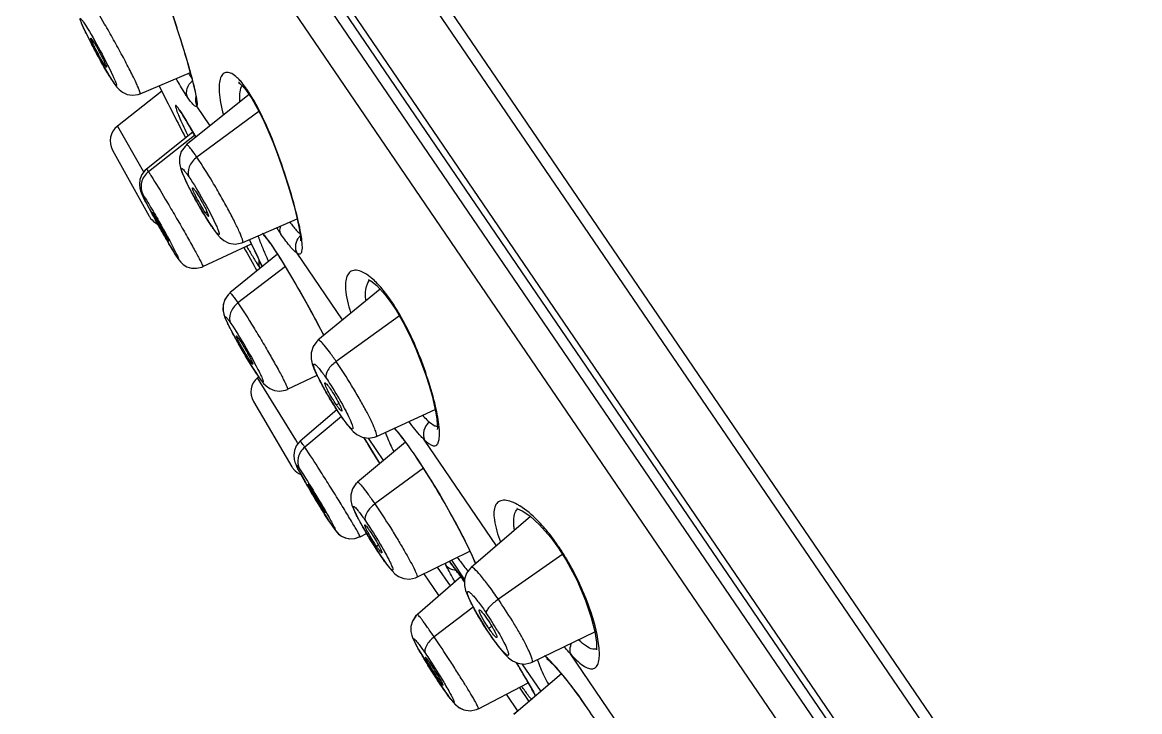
# Model space of a CAD drawing. Extents: x 0 to 1128, y 0 to 827.
# Drawn here: x 695.91 to 725.64, y 541.88 to 560.23 of the extents above; entities that cross this region are included whole.
import ezdxf

# ---------------------------------------------------------------- set-up
doc = ezdxf.new("R2010")
doc.units = 0
doc.header["$LTSCALE"] = 10
doc.header["$MEASUREMENT"] = 0
doc.layers.add('DEF_LAYER_ASSEM_MEMBER', color=7, linetype='CONTINUOUS')

msp = doc.modelspace()

# ---------------------------------------------------------------- linework, layer by layer
at = {"layer": 'DEF_LAYER_ASSEM_MEMBER', "color": 9, "linetype": 'Continuous'}
for p, q in [((739.759, 509.052), (695.911, 573.396)), ((740.45, 511.377), (698.327, 573.189)), ((699.136, 572.509), (742.287, 509.201)), ((738.524, 510.065), (696.402, 571.877)), ((695.965, 571.039), (737.585, 509.965)), ((698.127, 559.086), (698.111, 559.079)), ((698.323, 558.653), (698.348, 558.609)), ((701.938, 558.32), (701.903, 558.422)), ((700.115, 557.857), (700.088, 557.904)), ((702.208, 557.854), (700.557, 556.637)), ((700.912, 557.477), (700.558, 557.996)), ((698.44, 557.464), (699.089, 556.333)), ((700.496, 557.217), (699.266, 556.251)), ((699.089, 556.333), (699.124, 556.271)), ((699.124, 556.271), (699.142, 556.24)), ((700.829, 555.18), (700.784, 555.158)), ((700.946, 554.803), (700.967, 554.766)), ((702.584, 554.234), (702.563, 554.273)), ((700.029, 553.981), (700.051, 553.944)), ((704.433, 552.309), (703.224, 554.083)), ((702.91, 553.725), (701.647, 552.758)), ((705.745, 552.733), (705.727, 552.811)), ((705.944, 552.411), (704.263, 551.199)), ((701.999, 551.216), (701.98, 551.206)), ((702.239, 550.65), (702.166, 550.768)), ((702.169, 550.84), (702.187, 550.809)), ((703.189, 549.111), (702.239, 550.65)), ((704.334, 550.083), (704.266, 550.047)), ((704.366, 549.785), (704.38, 549.759)), ((704.401, 549.733), (703.427, 548.918)), ((705.075, 549.05), (704.997, 549.177)), ((705.11, 549.159), (705.519, 548.558)), ((703.237, 549.033), (703.189, 549.111)), ((703.251, 549.011), (703.237, 549.033)), ((705.111, 548.991), (705.075, 549.05)), ((705.192, 548.86), (705.111, 548.991)), ((708.532, 546.295), (706.614, 549.109)), ((706.354, 548.71), (706.367, 548.684)), ((706.369, 548.688), (706.354, 548.71)), ((706.584, 548.355), (705.294, 547.406)), ((703.942, 547.223), (703.93, 547.216)), ((704.157, 546.822), (704.172, 546.797)), ((705.391, 546.306), (705.339, 546.276)), ((710.178, 546.228), (710.18, 546.277)), ((705.448, 546.027), (705.46, 546.007)), ((707.327, 545.906), (707.679, 545.389)), ((710.29, 546.068), (708.578, 544.867)), ((707.906, 544.659), (706.871, 543.864)), ((708.402, 544.143), (708.322, 544.095)), ((708.348, 543.942), (708.354, 543.927)), ((712.929, 539.842), (710.496, 543.413)), ((709.205, 543.15), (709.706, 542.414)), ((707.01, 542.775), (706.973, 542.752)), ((709.318, 542.746), (709.301, 542.775)), ((707.091, 542.516), (707.1, 542.502)), ((711.004, 541.886), (711.006, 541.876))]:
    msp.add_line(p, q, dxfattribs=at)
at = {"layer": 'DEF_LAYER_ASSEM_MEMBER', "color": 7, "linetype": 'Continuous'}
for p, q in [((739.404, 509.267), (695.981, 572.988)), ((697.471, 560.237), (697.517, 560.129)), ((697.515, 560.135), (697.575, 560.005)), ((697.572, 560.012), (697.644, 559.862)), ((697.641, 559.869), (697.725, 559.703)), ((697.721, 559.71), (697.814, 559.531)), ((697.811, 559.537), (697.911, 559.351)), ((697.908, 559.356), (698.012, 559.168)), ((698.01, 559.172), (698.114, 558.989)), ((698.113, 558.991), (698.213, 558.822)), ((698.212, 558.824), (698.303, 558.677)), ((698.303, 558.678), (698.349, 558.608)), ((699.044, 558.328), (700.381, 558.89)), ((698.348, 558.609), (698.371, 558.576)), ((698.348, 558.609), (698.349, 558.608)), ((698.371, 558.576), (698.424, 558.506)), ((699.618, 558.398), (698.44, 557.464)), ((701.827, 558.47), (701.938, 558.32)), ((701.95, 558.304), (700.274, 556.97)), ((701.939, 558.318), (701.938, 558.32)), ((701.939, 558.318), (702.016, 558.199)), ((702.016, 558.199), (702.162, 557.944)), ((700.116, 557.857), (700.115, 557.857)), ((700.116, 557.857), (700.134, 557.83)), ((700.134, 557.83), (700.194, 557.736)), ((700.447, 557.305), (699.211, 556.32)), ((700.28, 556.963), (700.241, 556.928)), ((700.28, 556.963), (700.28, 556.963)), ((698.313, 556.83), (699.285, 555.071)), ((700.291, 555.944), (700.386, 555.755)), ((700.386, 555.755), (700.498, 555.545)), ((700.498, 555.545), (700.624, 555.321)), ((699.353, 555.149), (699.417, 555.031)), ((699.374, 555.171), (699.39, 555.152)), ((700.624, 555.321), (700.757, 555.096)), ((700.757, 555.096), (700.889, 554.884)), ((700.889, 554.884), (700.967, 554.766)), ((701.774, 554.365), (703.225, 554.998)), ((699.634, 554.643), (699.709, 554.512)), ((699.709, 554.512), (699.784, 554.382)), ((700.967, 554.766), (700.967, 554.766)), ((699.784, 554.382), (699.855, 554.26)), ((699.804, 554.403), (699.787, 554.423)), ((700.714, 553.727), (702.006, 554.331)), ((701.951, 554.442), (701.992, 554.36)), ((702.513, 554.337), (702.584, 554.234)), ((702.584, 554.234), (702.642, 554.148)), ((699.921, 554.15), (699.981, 554.052)), ((699.981, 554.052), (700.033, 553.971)), ((699.981, 554.052), (700.033, 553.971)), ((700.033, 553.971), (700.052, 553.942)), ((700.051, 553.944), (700.087, 553.893)), ((700.051, 553.944), (700.052, 553.942)), ((702.702, 554.056), (701.43, 553.028)), ((700.087, 553.893), (700.127, 553.845)), ((705.11, 553.381), (705.184, 553.345)), ((705.184, 553.345), (705.342, 553.22)), ((701.436, 553.021), (701.379, 552.967)), ((701.436, 553.021), (701.39, 552.978)), ((705.428, 553.127), (703.777, 551.769)), ((705.342, 553.22), (705.567, 552.975)), ((701.379, 552.967), (701.292, 552.833)), ((705.567, 552.975), (705.745, 552.733)), ((705.745, 552.733), (705.745, 552.733)), ((705.745, 552.733), (705.856, 552.563)), ((705.856, 552.563), (706.045, 552.235)), ((701.302, 552.373), (701.345, 552.272)), ((701.342, 552.279), (701.398, 552.16)), ((701.395, 552.168), (701.468, 552.025)), ((701.464, 552.033), (701.549, 551.873)), ((701.468, 552.025), (701.553, 551.866)), ((701.549, 551.873), (701.652, 551.688)), ((701.648, 551.694), (701.763, 551.494)), ((703.781, 551.764), (703.78, 551.763)), ((701.759, 551.5), (701.882, 551.293)), ((701.879, 551.297), (702.003, 551.094)), ((702.001, 551.097), (702.12, 550.909)), ((702.12, 550.91), (702.187, 550.809)), ((702.198, 550.796), (702.166, 550.768)), ((702.187, 550.809), (702.216, 550.767)), ((702.187, 550.809), (702.187, 550.809)), ((702.216, 550.767), (702.277, 550.683)), ((702.965, 550.459), (703.753, 550.835)), ((703.814, 550.71), (703.915, 550.521)), ((703.915, 550.521), (704.032, 550.313)), ((702.061, 550.136), (703.083, 548.398)), ((704.032, 550.313), (704.162, 550.096)), ((704.162, 550.096), (704.298, 549.88)), ((704.277, 549.915), (703.307, 549.078)), ((704.298, 549.88), (704.38, 549.758)), ((704.38, 549.759), (704.439, 549.673)), ((705.331, 549.203), (706.896, 549.918)), ((703.307, 549.078), (703.287, 549.06)), ((706.108, 549.047), (704.828, 547.986)), ((706.251, 548.851), (706.352, 548.706)), ((706.352, 548.706), (706.367, 548.684)), ((706.367, 548.684), (706.421, 548.603)), ((703.366, 548.122), (703.43, 548.009)), ((703.426, 548.018), (703.493, 547.9)), ((704.827, 547.985), (704.828, 547.986)), ((703.493, 547.9), (703.569, 547.772)), ((703.534, 547.903), (703.51, 547.931)), ((703.823, 547.348), (703.911, 547.205)), ((704.076, 546.943), (704.156, 546.821)), ((704.156, 546.821), (704.172, 546.797)), ((704.172, 546.797), (704.215, 546.735)), ((704.172, 546.797), (704.181, 546.785)), ((704.874, 546.967), (704.977, 546.781)), ((704.977, 546.781), (705.102, 546.568)), ((709.437, 547.068), (707.854, 545.715)), ((709.676, 546.851), (709.972, 546.51)), ((704.213, 546.739), (704.245, 546.696)), ((704.242, 546.699), (704.275, 546.66)), ((704.895, 546.538), (704.895, 546.538)), ((704.898, 546.533), (705.07, 546.623)), ((704.898, 546.533), (705.07, 546.623)), ((705.099, 546.574), (705.236, 546.35)), ((709.972, 546.51), (710.178, 546.228)), ((705.234, 546.354), (705.376, 546.132)), ((710.178, 546.228), (710.38, 545.91)), ((705.375, 546.134), (705.46, 546.007)), ((706.412, 545.454), (707.821, 546.149)), ((707.938, 545.888), (707.968, 545.813)), ((707.303, 545.223), (706.961, 545.725)), ((707.856, 545.714), (707.855, 545.713)), ((707.58, 545.462), (706.422, 544.462)), ((707.002, 544.963), (706.603, 545.549)), ((708.011, 544.472), (708.135, 544.265)), ((708.135, 544.265), (708.271, 544.05)), ((708.271, 544.05), (708.354, 543.927)), ((708.354, 543.927), (708.423, 543.827)), ((709.474, 543.193), (711.147, 543.997)), ((706.617, 543.257), (706.715, 543.096)), ((706.715, 543.096), (706.822, 542.926)), ((706.822, 542.926), (706.933, 542.752)), ((706.933, 542.752), (707.046, 542.581)), ((708.051, 541.951), (709.373, 542.645)), ((710.255, 542.882), (708.993, 541.804)), ((707.046, 542.581), (707.1, 542.501)), ((707.1, 542.502), (707.151, 542.427)), ((707.146, 542.433), (707.24, 542.302)), ((709.104, 541.879), (708.791, 542.339)), ((709.397, 542.15), (709.143, 542.524)), ((709.51, 542.402), (709.567, 542.295)), ((707.236, 542.306), (707.313, 542.204)), ((707.31, 542.208), (707.374, 542.129)), ((707.372, 542.131), (707.435, 542.062)), ((707.992, 541.932), (708.048, 541.958)), ((709.095, 541.892), (708.993, 541.805))]:
    msp.add_line(p, q, dxfattribs=at)
for points in [[(699.291, 562.085), (699.407, 561.813), (699.522, 561.523), (699.634, 561.222), (699.742, 560.92), (699.844, 560.621), (699.941, 560.327), (700.033, 560.043), (700.118, 559.772), (700.197, 559.517), (700.268, 559.282), (700.331, 559.067), (700.386, 558.873), (700.432, 558.7), (700.469, 558.552), (700.497, 558.428), (700.516, 558.331), (700.526, 558.264), (700.527, 558.257)], [(698.424, 558.506), (698.484, 558.439), (698.574, 558.368), (698.698, 558.31), (698.84, 558.287), (698.992, 558.308), (699.044, 558.327)], [(701.689, 558.624), (701.664, 558.631), (701.698, 558.605), (701.827, 558.47)], [(700.086, 557.899), (700.082, 557.903), (700.092, 557.89), (700.115, 557.857)], [(702.162, 557.944), (702.306, 557.66), (702.443, 557.359), (702.572, 557.051), (702.691, 556.744), (702.799, 556.442), (702.898, 556.151), (702.986, 555.873), (703.065, 555.61), (703.133, 555.366), (703.19, 555.146), (703.236, 554.952), (703.271, 554.784), (703.295, 554.645), (703.309, 554.536), (703.315, 554.459), (703.315, 554.417), (703.315, 554.412)], [(700.194, 557.736), (700.266, 557.617), (700.348, 557.476), (700.439, 557.319), (700.524, 557.168)], [(700.241, 556.928), (700.141, 556.792), (700.091, 556.634), (700.09, 556.481), (700.115, 556.36), (700.156, 556.244)], [(699.213, 556.318), (699.183, 556.292), (699.091, 556.175)], [(699.091, 556.175), (699.038, 556.044), (699.024, 555.914), (699.038, 555.805), (699.059, 555.735), (699.079, 555.686), (699.1, 555.638), (699.126, 555.585), (699.157, 555.521), (699.196, 555.446)], [(700.156, 556.244), (700.214, 556.107), (700.291, 555.944)], [(699.196, 555.446), (699.241, 555.359), (699.293, 555.259), (699.353, 555.149)], [(699.417, 555.031), (699.487, 554.905), (699.559, 554.775), (699.634, 554.643)], [(700.967, 554.766), (701.016, 554.696), (701.099, 554.586)], [(701.099, 554.586), (701.177, 554.497), (701.27, 554.419), (701.402, 554.351), (701.575, 554.323), (701.751, 554.356), (701.774, 554.365)], [(702.34, 554.557), (702.333, 554.562), (702.339, 554.556), (702.365, 554.529)], [(702.365, 554.529), (702.403, 554.482), (702.453, 554.418), (702.513, 554.337)], [(699.783, 554.384), (699.854, 554.262), (699.922, 554.149)], [(701.992, 554.36), (702.056, 554.228), (702.113, 554.109), (702.164, 554.001), (702.208, 553.907)], [(702.642, 554.148), (702.771, 553.948), (702.908, 553.728), (703.049, 553.493), (703.192, 553.25), (703.334, 553.002), (703.473, 552.753), (703.607, 552.508), (703.736, 552.269), (703.857, 552.038), (703.931, 551.896)], [(700.127, 553.845), (700.194, 553.784), (700.292, 553.724), (700.414, 553.686), (700.549, 553.68), (700.686, 553.713), (700.715, 553.726)], [(702.208, 553.907), (702.244, 553.827), (702.273, 553.761), (702.289, 553.722)], [(701.39, 552.978), (701.299, 552.848), (701.254, 552.709), (701.25, 552.572), (701.271, 552.462), (701.302, 552.373)], [(701.292, 552.833), (701.252, 552.694), (701.251, 552.56), (701.273, 552.454), (701.304, 552.366)], [(706.045, 552.235), (706.222, 551.887), (706.38, 551.534), (706.518, 551.189), (706.636, 550.861), (706.734, 550.557), (706.812, 550.282), (706.872, 550.039), (706.914, 549.833), (706.94, 549.665), (706.953, 549.534), (706.955, 549.442), (706.951, 549.392), (706.95, 549.386)], [(703.78, 551.763), (703.748, 551.734), (703.646, 551.596), (703.595, 551.431), (703.596, 551.271), (703.626, 551.141), (703.671, 551.016), (703.733, 550.875), (703.814, 550.71)], [(702.277, 550.683), (702.332, 550.614), (702.397, 550.547), (702.492, 550.478), (702.617, 550.426), (702.758, 550.409), (702.91, 550.436), (702.965, 550.458)], [(704.439, 549.673), (704.541, 549.534), (704.63, 549.424), (704.713, 549.335), (704.814, 549.253), (704.955, 549.183), (705.121, 549.157), (705.286, 549.185), (705.331, 549.203)], [(704.996, 549.176), (705.15, 548.928), (705.422, 548.478)], [(705.804, 549.419), (705.811, 549.412), (705.863, 549.354), (705.925, 549.282), (705.994, 549.196), (706.072, 549.096), (706.157, 548.981), (706.251, 548.851)], [(703.287, 549.06), (703.201, 548.95), (703.149, 548.826), (703.132, 548.702), (703.143, 548.594), (703.164, 548.517)], [(706.421, 548.603), (706.57, 548.377), (706.72, 548.141), (706.87, 547.899), (707.016, 547.655), (707.156, 547.414), (707.29, 547.178), (707.414, 546.952), (707.529, 546.737), (707.633, 546.535), (707.727, 546.347), (707.809, 546.176), (707.88, 546.023), (707.938, 545.888)], [(703.164, 548.517), (703.186, 548.464), (703.209, 548.415), (703.237, 548.359), (703.272, 548.292), (703.315, 548.214), (703.373, 548.111)], [(704.832, 547.98), (704.789, 547.94), (704.695, 547.805), (704.65, 547.651), (704.652, 547.498), (704.682, 547.374), (704.728, 547.258), (704.791, 547.125), (704.874, 546.967)], [(703.569, 547.772), (703.65, 547.635), (703.735, 547.493), (703.823, 547.348)], [(703.911, 547.205), (703.996, 547.068), (704.076, 546.943)], [(709.077, 547.285), (709.066, 547.284), (709.09, 547.278), (709.212, 547.225), (709.413, 547.09), (709.676, 546.851)], [(704.245, 546.696), (704.278, 546.656), (704.328, 546.606), (704.407, 546.55), (704.509, 546.504), (704.629, 546.481), (704.756, 546.489), (704.895, 546.538)], [(704.275, 546.66), (704.325, 546.61), (704.403, 546.552), (704.505, 546.505), (704.626, 546.481), (704.755, 546.489), (704.882, 546.532), (704.895, 546.538)], [(705.46, 546.007), (705.509, 545.935), (705.601, 545.807)], [(710.38, 545.91), (710.662, 545.383), (710.897, 544.838), (711.051, 544.383), (711.145, 544.009), (711.19, 543.717), (711.193, 543.545), (711.19, 543.522)], [(705.601, 545.807), (705.679, 545.705), (705.748, 545.623), (705.82, 545.55), (705.92, 545.476), (706.06, 545.418), (706.215, 545.402), (706.37, 545.436), (706.412, 545.454)], [(707.271, 545.878), (707.309, 545.83), (707.369, 545.752)], [(707.369, 545.752), (707.438, 545.659), (707.517, 545.552), (707.605, 545.428), (707.678, 545.323)], [(707.855, 545.713), (707.833, 545.693), (707.733, 545.561), (707.679, 545.4), (707.677, 545.236), (707.706, 545.103), (707.752, 544.978), (707.817, 544.834), (707.904, 544.663), (708.011, 544.472)], [(706.422, 544.463), (706.377, 544.419), (706.29, 544.286), (706.251, 544.145), (706.251, 544.011)], [(706.422, 544.462), (706.378, 544.419), (706.291, 544.286), (706.251, 544.146), (706.251, 544.012), (706.275, 543.904)], [(706.275, 543.905), (706.306, 543.823), (706.344, 543.741), (706.393, 543.646), (706.455, 543.534)], [(708.423, 543.827), (708.545, 543.659), (708.655, 543.519), (708.754, 543.404), (708.848, 543.311), (708.956, 543.229), (709.1, 543.163), (709.268, 543.142), (709.433, 543.175), (709.474, 543.193)], [(706.455, 543.534), (706.53, 543.404), (706.617, 543.257)], [(709.856, 543.292), (709.858, 543.29), (709.884, 543.271), (709.928, 543.234), (709.987, 543.178), (710.06, 543.103), (710.144, 543.011), (710.24, 542.9), (710.345, 542.773), (710.458, 542.63), (710.579, 542.473), (710.706, 542.302), (710.836, 542.12), (710.97, 541.929), (711.006, 541.876)], [(709.057, 543.183), (709.302, 542.77), (709.51, 542.402)], [(707.433, 542.065), (707.518, 541.993), (707.659, 541.923), (707.823, 541.899), (707.993, 541.932)], [(707.435, 542.062), (707.521, 541.991), (707.661, 541.922), (707.825, 541.899)]]:
    msp.add_lwpolyline(points, dxfattribs=at)
for centre, radius, start, end in [((913.403, 667.238), 239.896, 206.94212, 207.14829), ((896.22, 658.425), 220.585, 207.14806, 207.32888), ((698.75, 557.072), 0.5, 128.4032, 208.9412), ((789.353, 603.095), 100.26, 209.16474, 209.57334), ((702.492, 550.389), 0.5, 130.7807, 210.4414)]:
    msp.add_arc(centre, radius, start, end, dxfattribs=at)
at = {"layer": 'DEF_LAYER_ASSEM_MEMBER', "color": 9, "linetype": 'Continuous'}
for centre, radius, start, end in [((694.572, 557.014), 6.1, 13.0111, 13.1348), ((702.151, 558.357), 0.438, 154.2946, 158.1855), ((699.184, 556.559), 3.296, 32.6572, 34.4167), ((700.916, 558.172), 0.399, 167.3416, 206.2204), ((698.522, 556.137), 4.082, 30.2805, 32.6377), ((697.943, 556.446), 2.594, 33.2591, 34.2016), ((688.715, 550.765), 13.432, 30.14, 30.8669), ((678.751, 545.005), 24.941, 29.2116, 30.0905), ((704.02, 556.896), 3.719, 214.2604, 215.0005), ((703.58, 554.948), 1.452, 196.0804, 197.4622), ((709.203, 558.975), 7.768, 212.9177, 214.2158), ((703.598, 554.253), 0.414, 135.0864, 147.9545), ((667.058, 537.214), 38.916, 26.0528, 26.2796), ((696.091, 549.867), 7.83, 33.9635, 34.2476), ((698.227, 551.984), 4.422, 23.0126, 23.6793), ((704.177, 552.211), 1.586, 49.7483, 51.7081), ((701.858, 550.161), 4.69, 33.5162, 34.4072), ((701.325, 549.812), 5.327, 30.823, 33.4824), ((700.258, 549.178), 6.568, 27.7892, 30.8011), ((705.345, 553.003), 3.842, 214.2601, 214.8848), ((709.329, 553.167), 6.006, 214.2718, 214.58), ((708.125, 550.248), 2.724, 200.0245, 200.4486), ((633.366, 505.015), 84.151, 31.09693, 31.40138), ((708.36, 546.081), 1.498, 59.2487, 61.2893), ((708.29, 545.963), 1.634, 58.2269, 59.2632), ((706.474, 548.399), 2.803, 214.244, 215.0059), ((705.467, 543.05), 5.712, 34.0087, 34.3971), ((705.166, 542.85), 6.073, 31.0558, 33.9872), ((711.808, 550.361), 7.696, 214.2723, 214.4601), ((703, 542.529), 5.432, 37.9659, 38.1333), ((704.608, 542.514), 6.725, 27.9734, 31.0478), ((712.37, 548.469), 5.845, 206.8133, 207.3882), ((689.834, 532.924), 21.73, 34.8287, 35.0681), ((701.474, 539.889), 8.203, 30.412, 34.2685), ((714.673, 548.252), 7.655, 214.2732, 214.3926), ((709.17, 543.379), 2.098, 4.3021, 5.2103), ((709.314, 543.39), 1.954, 3.6782, 4.2981), ((684.027, 528.049), 29.251, 30.2272, 31.1419), ((713.14, 544.082), 3.139, 201.7605, 202.4606), ((715.772, 547.01), 7.939, 216.8416, 217.3544)]:
    msp.add_arc(centre, radius, start, end, dxfattribs=at)
for points, start_tangent, end_tangent in [([(754.814, 526.194), (752.819, 529.147), (750.598, 532.536), (748.177, 536.296), (745.496, 540.301), (739.329, 548.623), (732.511, 556.933), (725.643, 564.805), (719.213, 571.777), (709.717, 581.712)], (-0.544815, 0.838556), (-0.694865, 0.71914)), ([(718.423, 574.747), (727.899, 564.794), (736.872, 554.41), (741.17, 549.064), (745.292, 543.582), (749.169, 537.915), (752.783, 532.071)], (0.70516, -0.709048), (0.509047, -0.860738)), ([(700.512, 558.4), (700.293, 559.209), (699.966, 560.272), (699.582, 561.387), (699.187, 562.337)], (-0.227233, 0.973841), (-0.437158, 0.899385)), ([(699.044, 558.327), (699.047, 558.35), (699.029, 558.408), (698.992, 558.5), (698.937, 558.622), (698.866, 558.771), (698.78, 558.943), (698.573, 559.339), (698.338, 559.768), (698.101, 560.184), (697.714, 560.809)], (0.903515, 0.428556), (-0.564414, 0.825492)), ([(698.216, 558.819), (697.895, 559.383), (697.731, 559.693), (697.658, 559.838), (697.593, 559.971), (697.538, 560.087), (697.496, 560.184), (697.467, 560.257), (697.452, 560.306), (697.452, 560.328), (697.467, 560.323), (697.497, 560.29), (697.54, 560.23)], (-0.521489, 0.853258), (0.563138, -0.826363)), ([(697.54, 560.23), (697.931, 559.567), (698.32, 558.805)], (0.563138, -0.826363), (0.41725, -0.908792)), ([(698.323, 558.653), (698.299, 558.688), (698.216, 558.819)], (-0.563143, 0.826359), (-0.521489, 0.853258)), ([(698.32, 558.805), (698.356, 558.724), (698.384, 558.657), (698.403, 558.606), (698.413, 558.571), (698.413, 558.553), (698.404, 558.552), (698.386, 558.569), (698.359, 558.602)], (0.41725, -0.908792), (-0.600055, 0.799959)), ([(700.307, 558.235), (700.24, 558.337), (700.005, 558.73)], (-0.562668, 0.826683), (-0.49202, 0.870584)), ([(700.299, 558.47), (700.438, 558.672)], (0.301595, 0.953436), (0.773853, 0.633366)), ([(700.335, 558.871), (700.359, 558.831), (700.426, 558.724)], (0.511875, -0.85906), (0.546995, -0.837136)), ([(701.63, 558.753), (701.481, 558.863), (701.355, 558.898), (701.256, 558.86), (701.188, 558.755), (701.152, 558.59), (701.151, 558.367), (701.187, 558.092), (701.259, 557.77)], (-0.733124, 0.680095), (0.256873, -0.966445)), ([(701.721, 558.66), (701.631, 558.752)], (-0.666693, 0.745332), (-0.73675, 0.676165)), ([(698.359, 558.602), (698.323, 558.653)], (-0.600055, 0.799959), (-0.563143, 0.826359)), ([(700.307, 558.235), (700.299, 558.47)], (-0.393703, 0.919238), (0.301595, 0.953436)), ([(700.558, 557.996), (700.569, 558.042), (700.565, 558.124), (700.515, 558.388)], (0.578329, 0.815803), (-0.22513, 0.974329)), ([(701.695, 558.25), (701.701, 558.329), (701.745, 558.519)], (0.042001, 0.999118), (0.372464, 0.928047)), ([(701.903, 558.422), (701.856, 558.489), (701.721, 558.66)], (-0.560443, 0.828193), (-0.666693, 0.745332)), ([(700.379, 558.134), (700.307, 558.235)], (-0.603534, 0.797337), (-0.564199, 0.825639)), ([(700.558, 557.996), (700.495, 558.006), (700.444, 558.055), (700.379, 558.134)], (-0.590391, -0.807117), (-0.603534, 0.797337)), ([(701.695, 558.121), (701.695, 558.25)], (-0.038714, 0.99925), (0.042001, 0.999118)), ([(702.194, 557.926), (702.157, 557.996), (702.047, 558.195)], (-0.457074, 0.889429), (-0.504934, 0.863158)), ([(700.088, 557.904), (700.047, 557.963), (700.015, 558), (699.995, 558.016), (699.986, 558.01), (699.987, 557.984), (700, 557.936), (700.057, 557.782)], (-0.563155, 0.826351), (0.375933, -0.926647)), ([(700.057, 557.782), (700.105, 557.668), (700.312, 557.214)], (0.375933, -0.926647), (0.42952, -0.903058)), ([(700.244, 557.656), (700.207, 557.717), (700.112, 557.869)], (-0.513463, 0.858112), (-0.548876, 0.835904)), ([(703.336, 554.517), (703.191, 555.201), (702.934, 556.083), (702.593, 557.037), (702.195, 557.925)], (-0.147542, 0.989056), (-0.459431, 0.888213)), ([(700.557, 556.637), (700.451, 556.788), (700.368, 556.894), (700.311, 556.953), (700.28, 556.963)], (-0.562776, 0.826609), (-0.789221, -0.614109)), ([(700.557, 556.637), (700.35, 556.381), (700.344, 556.115)], (-0.804826, -0.593511), (0.417166, -0.90883)), ([(701.774, 554.365), (701.781, 554.386), (701.772, 554.436), (701.746, 554.512), (701.704, 554.613), (701.578, 554.882), (701.403, 555.221), (701.196, 555.597), (700.973, 555.98), (700.557, 556.637)], (0.910859, 0.412718), (-0.56404, 0.825747)), ([(699.211, 556.32), (699.217, 556.316), (699.228, 556.304), (699.266, 556.251)], (0.962562, 0.27106), (0.562707, -0.826657)), ([(700.946, 554.803), (700.575, 555.411), (700.391, 555.75), (700.246, 556.044), (700.162, 556.248), (700.148, 556.307), (700.151, 556.334), (700.174, 556.327), (700.214, 556.288), (700.272, 556.217), (700.344, 556.115)], (-0.563142, 0.82636), (0.563138, -0.826363)), ([(699.266, 556.251), (699.082, 555.964), (699.124, 555.639)], (-0.786293, -0.617854), (0.4787, -0.877979)), ([(699.266, 556.251), (699.281, 556.229), (699.334, 556.148)], (0.563311, -0.826245), (0.540025, -0.841649)), ([(699.334, 556.148), (699.715, 555.523), (699.956, 555.114), (700.197, 554.696), (700.413, 554.312), (700.505, 554.146), (700.582, 554.002), (700.644, 553.885), (700.687, 553.799), (700.71, 553.746), (700.714, 553.727)], (0.540025, -0.841649), (-0.886904, -0.461953)), ([(700.344, 556.115), (700.715, 555.506), (701.045, 554.873)], (0.563138, -0.826363), (0.418274, -0.908321)), ([(699.947, 554.108), (699.813, 554.332), (699.65, 554.616), (699.477, 554.922), (699.318, 555.215), (699.19, 555.456), (699.11, 555.619), (699.086, 555.684), (699.124, 555.639)], (-0.52399, 0.851725), (0.563138, -0.826363)), ([(699.124, 555.639), (699.293, 555.366), (699.545, 554.931), (699.998, 554.093)], (0.563138, -0.826363), (0.447459, -0.894304)), ([(701.045, 554.873), (701.094, 554.761), (701.128, 554.673), (701.145, 554.612), (701.144, 554.582), (701.137, 554.578), (701.125, 554.582), (701.11, 554.594), (701.09, 554.613), (701.039, 554.674), (700.974, 554.763)], (0.418274, -0.908321), (-0.573768, 0.819018)), ([(702.779, 554.607), (702.767, 554.653), (702.79, 554.808)], (-0.354723, 0.934971), (0.383239, 0.923649)), ([(703.031, 554.905), (703.109, 554.802), (703.303, 554.6)], (0.588364, -0.808596), (0.806366, -0.591416)), ([(702.195, 554.513), (702.22, 554.436), (702.339, 554.14)], (0.299525, -0.954089), (0.397389, -0.91765)), ([(702.361, 554.55), (702.305, 554.616)], (-0.626502, 0.77942), (-0.665716, 0.746205)), ([(702.563, 554.273), (702.507, 554.354), (702.361, 554.55)], (-0.56312, 0.826375), (-0.626502, 0.77942)), ([(703.084, 554.209), (703.017, 554.286), (702.78, 554.607)], (-0.677049, 0.735938), (-0.563761, 0.825938)), ([(703.224, 554.083), (703.306, 554.066), (703.351, 554.136), (703.36, 554.288), (703.336, 554.517)], (0.85135, -0.524597), (-0.147542, 0.989056)), ([(701.878, 554.267), (701.935, 554.17), (702.089, 553.914)], (0.504446, -0.863443), (0.522594, -0.852582)), ([(702.276, 553.759), (702.228, 553.868), (702.019, 554.306)], (-0.40129, 0.915951), (-0.439132, 0.898423)), ([(703.936, 551.891), (703.237, 553.176), (702.585, 554.241)], (-0.458172, 0.888863), (-0.558698, 0.829371)), ([(703.224, 554.083), (703.194, 554.105), (703.084, 554.209)], (-0.848562, 0.529096), (-0.677049, 0.735938)), ([(703.224, 554.083), (703.185, 554.275), (703.247, 554.473)], (-0.438732, 0.898618), (0.529861, 0.848085)), ([(700.029, 553.981), (700.012, 554.005), (699.947, 554.108)], (-0.563133, 0.826366), (-0.52399, 0.851725)), ([(699.998, 554.093), (700.036, 554.015), (700.06, 553.938)], (0.447459, -0.894304), (-0.693695, 0.720269)), ([(700.06, 553.938), (700.055, 553.945), (700.029, 553.981)], (-0.693695, 0.720269), (-0.563133, 0.826366)), ([(702.089, 553.914), (702.132, 553.844), (702.241, 553.674)], (0.522594, -0.852582), (0.555346, -0.83162)), ([(702.339, 554.14), (702.367, 554.076), (702.463, 553.866)], (0.397389, -0.91765), (0.425077, -0.905157)), ([(702.24, 553.684), (702.214, 553.885)], (-0.397445, 0.917626), (0.147748, 0.989025)), ([(705.16, 553.456), (704.964, 553.581), (704.796, 553.629), (704.663, 553.604), (704.568, 553.509), (704.517, 553.347), (704.512, 553.12), (704.646, 552.5)], (-0.785102, 0.619366), (0.301558, -0.953448)), ([(705.092, 553.265), (705.158, 553.367)], (0.393933, 0.919139), (0.697939, 0.716157)), ([(705.378, 553.253), (705.333, 553.299), (705.202, 553.422)], (-0.684895, 0.728641), (-0.763461, 0.645854)), ([(701.431, 553.028), (701.453, 553.015), (701.497, 552.965), (701.562, 552.879), (701.647, 552.758)], (0.855069, 0.518514), (0.562909, -0.826519)), ([(705.051, 552.838), (705.044, 552.966), (705.092, 553.265)], (-0.097116, 0.995273), (0.393933, 0.919139)), ([(705.727, 552.811), (705.639, 552.936), (705.379, 553.251)], (-0.560933, 0.827861), (-0.687239, 0.726432)), ([(701.647, 552.758), (701.448, 552.491), (701.46, 552.211)], (-0.793958, -0.607972), (0.459054, -0.888409)), ([(701.647, 552.758), (702.059, 552.116), (702.294, 551.728), (702.519, 551.342), (702.715, 550.992), (702.796, 550.842), (702.863, 550.714), (702.914, 550.609), (702.949, 550.53), (702.966, 550.479), (702.965, 550.459)], (0.56323, -0.8263), (-0.900696, -0.43445)), ([(702.169, 550.84), (701.81, 551.416), (701.617, 551.752), (701.455, 552.053), (701.393, 552.176), (701.348, 552.274), (701.331, 552.312), (701.32, 552.343), (701.313, 552.366), (701.311, 552.381), (701.314, 552.388), (701.321, 552.387), (701.333, 552.378), (701.35, 552.361), (701.371, 552.335), (701.397, 552.301), (701.46, 552.211)], (-0.563136, 0.826364), (0.563138, -0.826363)), ([(701.46, 552.211), (701.822, 551.63), (702.178, 550.99)], (0.563138, -0.826363), (0.458833, -0.888522)), ([(707.003, 549.447), (706.906, 550.006), (706.71, 550.705), (706.07, 552.238)], (-0.093515, 0.995618), (-0.469485, 0.88294)), ([(704.263, 551.199), (704.084, 551.453), (703.939, 551.637), (703.837, 551.742), (703.781, 551.764)], (-0.562842, 0.826564), (-0.839675, -0.54309)), ([(702.178, 550.99), (702.238, 550.873), (702.282, 550.778), (702.31, 550.709), (702.318, 550.685), (702.321, 550.669), (702.32, 550.66), (702.314, 550.658), (702.304, 550.665), (702.29, 550.678), (702.249, 550.728), (702.193, 550.805)], (0.458833, -0.888522), (-0.572112, 0.820175)), ([(704.366, 549.785), (704.164, 550.098), (703.965, 550.436), (703.8, 550.748), (703.738, 550.879), (703.693, 550.986), (703.667, 551.066), (703.661, 551.094), (703.661, 551.115), (703.665, 551.127), (703.674, 551.132), (703.707, 551.116), (703.758, 551.068), (703.825, 550.99), (703.906, 550.884), (703.998, 550.753)], (-0.563141, 0.826361), (0.563138, -0.826363)), ([(704.263, 551.199), (704.04, 550.966), (703.998, 550.753)], (-0.811247, -0.584703), (0.35506, -0.934844)), ([(705.331, 549.203), (705.338, 549.262), (705.29, 549.405), (705.191, 549.625), (705.048, 549.906), (704.871, 550.224), (704.673, 550.561), (704.263, 551.199)], (0.90575, 0.423812), (-0.563875, 0.82586)), ([(703.998, 550.753), (704.118, 550.572), (704.469, 549.974)], (0.563138, -0.826363), (0.473115, -0.881001)), ([(704.509, 549.585), (704.48, 549.624), (704.384, 549.758)], (-0.60814, 0.793829), (-0.567578, 0.82332)), ([(704.469, 549.974), (704.502, 549.911), (704.59, 549.737)], (0.473115, -0.881001), (0.432523, -0.901623)), ([(706.567, 549.764), (706.613, 549.712), (706.742, 549.584)], (0.656981, -0.753907), (0.748596, -0.663027)), ([(704.59, 549.737), (704.684, 549.515), (704.704, 549.446), (704.703, 549.408), (704.695, 549.402), (704.682, 549.404), (704.664, 549.414), (704.641, 549.433), (704.583, 549.494), (704.509, 549.585)], (0.432523, -0.901623), (-0.60814, 0.793829)), ([(706.614, 549.109), (706.522, 549.203), (706.201, 549.597)], (-0.721733, 0.692171), (-0.595248, 0.803542)), ([(706.742, 549.584), (706.595, 549.359), (706.614, 549.109)], (-0.770389, -0.637574), (0.426094, -0.904679)), ([(706.91, 549.474), (706.872, 549.49), (706.742, 549.584)], (-0.947464, 0.319864), (-0.742963, 0.669333)), ([(706.96, 549.464), (706.91, 549.474)], (-0.99929, 0.03767), (-0.947464, 0.319864)), ([(705.573, 549.297), (705.615, 549.19), (705.792, 548.8)], (0.349321, -0.937003), (0.43761, -0.899165)), ([(706.354, 548.71), (706.202, 548.928), (705.815, 549.426)], (-0.563159, 0.826349), (-0.661845, 0.74964)), ([(706.614, 549.109), (706.72, 549.02), (706.81, 548.969), (706.883, 548.956), (706.94, 548.982), (706.98, 549.045), (707.004, 549.145), (707.003, 549.447)], (0.72298, -0.690869), (-0.093515, 0.995618)), ([(703.427, 548.918), (703.248, 548.638), (703.287, 548.337)], (-0.766994, -0.641655), (0.49774, -0.867326)), ([(703.427, 548.918), (703.377, 548.99), (703.341, 549.04), (703.317, 549.07), (703.307, 549.078)], (-0.561884, 0.827216), (-0.772099, -0.635502)), ([(704.895, 546.538), (704.888, 546.56), (704.861, 546.614), (704.815, 546.699), (704.749, 546.811), (704.667, 546.95), (704.569, 547.113), (704.337, 547.493), (704.079, 547.906), (703.824, 548.309), (703.427, 548.918)], (0.545523, 0.838096), (-0.563456, 0.826146)), ([(707.981, 545.804), (707.703, 546.406), (707.307, 547.154), (706.369, 548.688)], (-0.380885, 0.924622), (-0.561147, 0.827716)), ([(703.75, 547.468), (703.476, 547.931), (703.273, 548.292), (703.203, 548.442), (703.287, 548.337)], (-0.517402, 0.855742), (0.563141, -0.826361)), ([(703.287, 548.337), (703.695, 547.689), (704.123, 546.953)], (0.563141, -0.826361), (0.481942, -0.876203)), ([(704.828, 547.986), (704.845, 547.984), (704.875, 547.96), (704.973, 547.849), (705.116, 547.66), (705.294, 547.406)], (0.770022, 0.638017), (0.562968, -0.826479)), ([(704.049, 546.985), (703.982, 547.091), (703.75, 547.468)], (-0.539659, 0.841884), (-0.517402, 0.855742)), ([(705.294, 547.406), (705.074, 547.171), (705.039, 546.959)], (-0.80548, -0.592622), (0.401929, -0.915671)), ([(705.294, 547.406), (705.705, 546.775), (705.908, 546.443), (706.091, 546.132), (706.243, 545.86), (706.351, 545.647), (706.408, 545.509), (706.417, 545.471), (706.412, 545.454)], (0.563207, -0.826316), (-0.888164, -0.459528)), ([(709.079, 547.394), (708.88, 547.48), (708.712, 547.504), (708.583, 547.465), (708.498, 547.363), (708.46, 547.199), (708.471, 546.98), (708.635, 546.4)], (-0.877223, 0.480084), (0.35757, -0.933886)), ([(705.448, 546.027), (705.246, 546.337), (705.044, 546.669), (704.953, 546.828), (704.873, 546.974), (704.807, 547.102), (704.758, 547.206), (704.728, 547.282), (704.721, 547.309), (704.718, 547.328), (704.72, 547.339), (704.728, 547.342), (704.74, 547.337), (704.757, 547.324), (704.805, 547.275), (704.869, 547.196), (704.948, 547.089), (705.039, 546.959)], (-0.563136, 0.826364), (0.563138, -0.826363)), ([(709.008, 546.722), (708.99, 546.851), (709.017, 547.158)], (-0.177773, 0.984072), (0.345272, 0.938503)), ([(709.017, 547.158), (709.033, 547.194), (709.098, 547.281)], (0.345272, 0.938503), (0.745413, 0.666603)), ([(709.777, 546.798), (709.613, 546.974), (709.151, 547.353)], (-0.662623, 0.748954), (-0.850187, 0.526481)), ([(704.157, 546.822), (704.134, 546.856), (704.049, 546.985)], (-0.563138, 0.826363), (-0.539659, 0.841884)), ([(704.123, 546.953), (704.166, 546.874), (704.2, 546.81), (704.223, 546.763), (704.236, 546.732), (704.238, 546.719), (704.229, 546.725), (704.209, 546.749), (704.178, 546.791)], (0.481942, -0.876203), (-0.574078, 0.818801)), ([(705.039, 546.959), (705.159, 546.779), (705.517, 546.189)], (0.563138, -0.826363), (0.493076, -0.869986)), ([(710.18, 546.277), (710.081, 546.418), (709.778, 546.796)], (-0.561157, 0.827709), (-0.664389, 0.747387)), ([(705.517, 546.189), (705.552, 546.127), (705.645, 545.955)], (0.493076, -0.869986), (0.461043, -0.887378)), ([(705.589, 545.83), (705.559, 545.869), (705.463, 546.007)], (-0.598062, 0.80145), (-0.565842, 0.824514)), ([(705.645, 545.955), (705.704, 545.837), (705.746, 545.743), (705.768, 545.678), (705.771, 545.645), (705.764, 545.64), (705.753, 545.644), (705.737, 545.655), (705.716, 545.675), (705.66, 545.738), (705.589, 545.83)], (0.461043, -0.887378), (-0.598062, 0.80145)), ([(707.493, 545.975), (707.566, 545.876), (707.761, 545.622)], (0.584639, -0.811293), (0.631136, -0.775672)), ([(707.423, 545.339), (707.352, 545.463), (707.18, 545.78)], (-0.498248, 0.867035), (-0.461363, 0.887211)), ([(707.45, 545.637), (707.368, 545.649), (707.18, 545.78)], (-0.998975, 0.045266), (-0.55445, 0.832217)), ([(707.62, 545.409), (707.524, 545.544), (707.282, 545.87)], (-0.574581, 0.818448), (-0.615205, 0.788367)), ([(708.578, 544.867), (708.319, 545.232), (708.1, 545.51), (707.941, 545.675), (707.888, 545.711), (707.856, 545.714)], (-0.562873, 0.826543), (-0.820567, -0.571551)), ([(711.259, 543.57), (711.044, 544.513), (710.548, 545.667)], (-0.090695, 0.995879), (-0.471969, 0.881615)), ([(708.348, 543.942), (708.134, 544.271), (708.035, 544.436), (707.947, 544.593), (707.872, 544.735), (707.814, 544.858), (707.774, 544.956), (707.755, 545.026), (707.756, 545.065), (707.765, 545.072), (707.779, 545.072), (707.798, 545.063), (707.821, 545.046), (707.882, 544.99), (707.958, 544.904), (708.048, 544.793), (708.254, 544.508)], (-0.563141, 0.826361), (0.563138, -0.826363)), ([(708.578, 544.867), (708.337, 544.661), (708.27, 544.57), (708.254, 544.508)], (-0.818608, -0.574353), (0.163873, -0.986482)), ([(709.474, 543.193), (709.485, 543.242), (709.451, 543.356), (709.374, 543.531), (709.262, 543.753), (709.118, 544.011), (708.951, 544.291), (708.578, 544.867)], (0.898472, 0.439031), (-0.563799, 0.825912)), ([(706.871, 543.864), (706.695, 544.118), (706.62, 544.223), (706.555, 544.311), (706.502, 544.38), (706.461, 544.429), (706.435, 544.457), (706.422, 544.462)], (-0.562414, 0.826856), (-0.761203, -0.648514)), ([(707.091, 542.516), (706.886, 542.826), (706.679, 543.157), (706.584, 543.314), (706.499, 543.459), (706.429, 543.584), (706.375, 543.687), (706.34, 543.762), (706.33, 543.788), (706.325, 543.806), (706.325, 543.816), (706.33, 543.818), (706.341, 543.812), (706.357, 543.798), (706.402, 543.746), (706.466, 543.663), (706.545, 543.554), (706.636, 543.423)], (-0.563138, 0.826363), (0.56314, -0.826362)), ([(706.871, 543.864), (706.662, 543.629), (706.636, 543.423)], (-0.792951, -0.609285), (0.448436, -0.893815)), ([(708.048, 541.958), (708.048, 541.971), (708.035, 542.006), (708.007, 542.061), (707.966, 542.137), (707.912, 542.232), (707.846, 542.344), (707.685, 542.61), (707.493, 542.915), (707.284, 543.241), (706.871, 543.864)], (0.87893, 0.476951), (-0.563321, 0.826238)), ([(708.516, 543.706), (708.477, 543.758), (708.357, 543.929)], (-0.599184, 0.800611), (-0.564862, 0.825185)), ([(708.549, 544.042), (708.675, 543.817), (708.772, 543.625), (708.807, 543.546), (708.832, 543.48), (708.846, 543.429), (708.849, 543.395), (708.841, 543.377), (708.822, 543.376), (708.793, 543.392), (708.754, 543.425), (708.705, 543.474), (708.649, 543.538), (708.516, 543.706)], (0.506268, -0.862376), (-0.599184, 0.800611)), ([(710.496, 543.413), (710.456, 543.456), (710.333, 543.599)], (-0.67612, 0.736791), (-0.64297, 0.765891)), ([(710.526, 543.701), (710.493, 543.624), (710.496, 543.413)], (-0.477751, -0.878495), (0.397849, -0.917451)), ([(710.496, 543.413), (710.838, 543.102), (710.976, 543.031), (711.088, 543.016), (711.174, 543.059), (711.233, 543.158), (711.263, 543.312), (711.264, 543.515)], (0.676914, -0.736062), (-0.064104, 0.997943)), ([(711.091, 543.541), (710.923, 543.616), (710.721, 543.779)], (-0.98223, 0.187683), (-0.723053, 0.690793)), ([(711.198, 543.547), (711.091, 543.541)], (-0.944256, -0.329212), (-0.98223, 0.187683)), ([(706.636, 543.423), (706.756, 543.243), (707.124, 542.658)], (0.56314, -0.826362), (0.513232, -0.85825)), ([(709.621, 543.251), (709.651, 543.161)], (0.278889, -0.960323), (0.340308, -0.940314)), ([(710.012, 543.17), (709.956, 543.228), (709.809, 543.363)], (-0.687034, 0.726625), (-0.774657, 0.632381)), ([(709.651, 543.161), (709.696, 543.046), (709.908, 542.604)], (0.340308, -0.940314), (0.464145, -0.885759)), ([(711.004, 541.886), (710.468, 542.627), (710.012, 543.17)], (-0.562909, 0.826519), (-0.687034, 0.726625)), ([(707.124, 542.658), (707.16, 542.597), (707.256, 542.431)], (0.513232, -0.85825), (0.490587, -0.871392)), ([(709.576, 542.284), (709.522, 542.385), (709.318, 542.746)], (-0.468806, 0.883301), (-0.501907, 0.864922)), ([(707.227, 542.322), (707.196, 542.365), (707.091, 542.516)], (-0.588569, 0.808447), (-0.563138, 0.826363)), ([(707.256, 542.431), (707.321, 542.313), (707.367, 542.222), (707.394, 542.159), (707.4, 542.14), (707.4, 542.128), (707.395, 542.125), (707.385, 542.13), (707.371, 542.143), (707.351, 542.164), (707.298, 542.228), (707.227, 542.322)], (0.490587, -0.871392), (-0.588569, 0.808447)), ([(709.418, 542.249), (709.368, 542.317), (709.199, 542.551)], (-0.599735, 0.800199), (-0.576969, 0.816766)), ([(712.329, 539.523), (712.145, 539.957), (711.842, 540.536), (711.004, 541.886)], (-0.324383, 0.945926), (-0.562885, 0.826535))]:
    msp.add_spline(points, degree=3, dxfattribs=dict(at, start_tangent=start_tangent, end_tangent=end_tangent))
at = {"layer": 'DEF_LAYER_ASSEM_MEMBER', "color": 7, "linetype": 'Continuous'}
for points, start_tangent, end_tangent in [([(718.423, 574.748), (727.162, 565.426), (736.771, 554.335), (745.764, 542.735), (749.517, 537.129), (752.783, 532.071)], (0.691503, -0.722374), (0.549193, -0.835696)), ([(753.402, 532.503), (745.471, 543.625), (737.079, 554.403), (718.855, 574.749)], (-0.561047, 0.827784), (-0.698001, 0.716097)), ([(698.111, 559.079), (698.001, 559.261), (697.933, 559.382), (697.866, 559.508), (697.807, 559.624), (697.763, 559.719), (697.737, 559.783), (697.732, 559.801), (697.733, 559.809)], (-0.563143, 0.82636), (0.791422, 0.61127)), ([(697.733, 559.809), (697.745, 559.8), (697.769, 559.768)], (0.791422, 0.61127), (0.563138, -0.826363)), ([(697.769, 559.768), (697.882, 559.582), (697.95, 559.459), (698.018, 559.332), (698.076, 559.216), (698.12, 559.122), (698.146, 559.059), (698.15, 559.042), (698.149, 559.035)], (0.563138, -0.826363), (-0.92016, -0.391543)), ([(698.149, 559.035), (698.136, 559.045), (698.111, 559.079)], (-0.92016, -0.391543), (-0.563143, 0.82636)), ([(700.784, 555.158), (700.665, 555.348), (700.543, 555.568), (700.493, 555.667), (700.458, 555.746), (700.439, 555.799), (700.439, 555.823)], (-0.563141, 0.826361), (0.783943, 0.620832)), ([(700.439, 555.823), (700.448, 555.82), (700.466, 555.803), (700.521, 555.73)], (0.783943, 0.620832), (0.563138, -0.826363)), ([(700.521, 555.73), (700.641, 555.537), (700.765, 555.312), (700.814, 555.213), (700.85, 555.134), (700.868, 555.082), (700.867, 555.06)], (0.563138, -0.826363), (-0.915243, -0.402903)), ([(699.787, 554.423), (699.686, 554.588), (699.615, 554.712), (699.54, 554.845), (699.472, 554.971), (699.418, 555.075), (699.398, 555.114), (699.384, 555.144), (699.376, 555.163), (699.374, 555.171)], (-0.563134, 0.826366), (0.783495, 0.621398)), ([(699.39, 555.152), (699.55, 554.883), (699.743, 554.533)], (0.563138, -0.826363), (0.463439, -0.886129)), ([(700.867, 555.06), (700.857, 555.065), (700.839, 555.083), (700.784, 555.158)], (-0.915243, -0.402903), (-0.563141, 0.826361)), ([(699.285, 555.071), (699.324, 555.011), (699.502, 554.865)], (0.483921, -0.875112), (0.896701, -0.442636)), ([(699.743, 554.533), (699.771, 554.479), (699.791, 554.438), (699.802, 554.413), (699.804, 554.403)], (0.463439, -0.886129), (-0.905473, -0.424405)), ([(701.98, 551.206), (701.861, 551.393), (701.794, 551.507), (701.73, 551.62), (701.674, 551.723), (701.633, 551.805), (701.61, 551.86), (701.606, 551.883)], (-0.563136, 0.826364), (0.778276, 0.627922)), ([(701.606, 551.883), (701.612, 551.88), (701.625, 551.867), (701.668, 551.808)], (0.778276, 0.627922), (0.563138, -0.826363)), ([(701.668, 551.808), (701.789, 551.618), (701.857, 551.502), (701.922, 551.388), (701.977, 551.285), (702.018, 551.203), (702.041, 551.148), (702.045, 551.127)], (0.563138, -0.826363), (-0.902044, -0.431643)), ([(702.045, 551.127), (702.038, 551.131), (702.024, 551.145), (701.98, 551.206)], (-0.902044, -0.431643), (-0.563136, 0.826364)), ([(704.266, 550.047), (704.15, 550.231), (704.043, 550.42), (704.003, 550.502), (703.975, 550.566), (703.962, 550.61), (703.964, 550.629)], (-0.563141, 0.826361), (0.77376, 0.633479)), ([(703.964, 550.629), (703.981, 550.624), (704.011, 550.594), (704.054, 550.542), (704.106, 550.469)], (0.77376, 0.633479), (0.563138, -0.826363)), ([(704.106, 550.469), (704.225, 550.281), (704.333, 550.088), (704.373, 550.005), (704.4, 549.941), (704.413, 549.899), (704.409, 549.881)], (0.563138, -0.826363), (-0.90837, -0.418167)), ([(704.409, 549.881), (704.392, 549.889), (704.36, 549.921), (704.318, 549.975), (704.266, 550.047)], (-0.90837, -0.418167), (-0.563141, 0.826361)), ([(703.083, 548.398), (703.126, 548.335), (703.323, 548.189)], (0.506663, -0.862144), (0.92337, -0.38391)), ([(703.51, 547.931), (703.512, 547.924), (703.519, 547.907), (703.532, 547.88), (703.552, 547.844), (703.604, 547.751), (703.67, 547.638), (703.743, 547.516), (703.815, 547.397), (703.93, 547.216)], (-0.650293, -0.759684), (0.563138, -0.826363)), ([(703.965, 547.173), (703.964, 547.18), (703.956, 547.197), (703.943, 547.224), (703.923, 547.26), (703.869, 547.357), (703.8, 547.477), (703.723, 547.606), (703.647, 547.729), (703.534, 547.903)], (0.902342, 0.431021), (-0.56508, 0.825036)), ([(703.93, 547.216), (703.954, 547.183), (703.965, 547.173)], (0.563138, -0.826363), (0.902342, 0.431021)), ([(705.339, 546.276), (705.221, 546.459), (705.111, 546.647), (705.069, 546.726), (705.038, 546.79), (705.023, 546.831), (705.023, 546.849)], (-0.563136, 0.826364), (0.770419, 0.637537)), ([(705.023, 546.849), (705.037, 546.843), (705.066, 546.812), (705.108, 546.758), (705.159, 546.685)], (0.770419, 0.637537), (0.563138, -0.826363)), ([(705.159, 546.685), (705.279, 546.499), (705.39, 546.308), (705.433, 546.228), (705.463, 546.165), (705.478, 546.124), (705.478, 546.108)], (0.563138, -0.826363), (-0.896659, -0.442721)), ([(705.478, 546.108), (705.462, 546.116), (705.432, 546.149), (705.39, 546.204), (705.339, 546.276)], (-0.896659, -0.442721), (-0.563136, 0.826364)), ([(708.322, 544.095), (708.216, 544.26), (708.128, 544.416), (708.096, 544.48), (708.075, 544.531), (708.065, 544.566), (708.068, 544.583)], (-0.563141, 0.826361), (0.761471, 0.648198)), ([(708.068, 544.583), (708.093, 544.575), (708.14, 544.528), (708.206, 544.448), (708.281, 544.342)], (0.761471, 0.648198), (0.563138, -0.826363)), ([(708.281, 544.342), (708.411, 544.136), (708.449, 544.07)], (0.563138, -0.826363), (0.482238, -0.87604)), ([(708.412, 543.97), (708.391, 543.998), (708.322, 544.095)], (-0.610593, 0.791944), (-0.563141, 0.826361)), ([(708.535, 543.85), (708.519, 543.854), (708.493, 543.876), (708.412, 543.97)], (-0.900149, -0.435583), (-0.610593, 0.791944)), ([(708.449, 544.07), (708.509, 543.951), (708.538, 543.873)], (0.482238, -0.87604), (0.196798, -0.980444)), ([(708.538, 543.873), (708.539, 543.864), (708.535, 543.85)], (0.196798, -0.980444), (-0.900149, -0.435583)), ([(706.635, 543.327), (706.638, 543.31), (706.657, 543.269), (706.69, 543.206), (706.736, 543.126), (706.791, 543.035), (706.851, 542.938), (706.973, 542.752)], (-0.779681, -0.626177), (0.563138, -0.826363)), ([(706.751, 543.184), (706.707, 543.244), (706.672, 543.291), (706.647, 543.32), (706.635, 543.327)], (-0.575699, 0.817662), (-0.779681, -0.626177)), ([(707.081, 542.648), (707.022, 542.756), (706.751, 543.184)], (-0.455394, 0.89029), (-0.564237, 0.825613)), ([(706.973, 542.752), (706.992, 542.723), (707.044, 542.651)], (0.563138, -0.826363), (0.598761, -0.800928)), ([(707.044, 542.651), (707.086, 542.598), (707.099, 542.586), (707.106, 542.583)], (0.598761, -0.800928), (0.891428, 0.453163)), ([(707.107, 542.59), (707.104, 542.599), (707.081, 542.648)], (-0.208932, 0.97793), (-0.455394, 0.89029)), ([(707.106, 542.583), (707.107, 542.585), (707.107, 542.59)], (0.891428, 0.453163), (-0.208932, 0.97793))]:
    msp.add_spline(points, degree=3, dxfattribs=dict(at, start_tangent=start_tangent, end_tangent=end_tangent))

doc.saveas('drawing.dxf')
